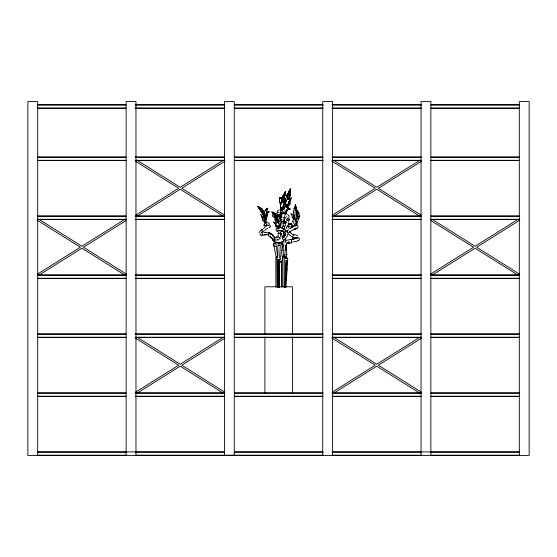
<?xml version="1.0" encoding="UTF-8"?>
<svg xmlns="http://www.w3.org/2000/svg" width="557" height="557" viewBox="0 0 557 557"><rect width="100%" height="100%" fill="white"/><g stroke="black" fill="none" stroke-linecap="round" stroke-linejoin="round"><path stroke-width="0.84" d="M279.398 286.925L279.398 259.764M279.496 287.001L279.468 259.764L278.061 259.632L278.075 287.544M283.485 257L283.485 256.631M279.468 260.23L279.468 259.764L279.496 260.182M284.697 257.23L284.697 256.763L283.29 256.763M276.968 225.62L277.219 227.068L278.423 227.813M278.145 260.23L278.145 259.764L278.145 287.544M283.367 257.23L283.374 256.763M289.09 217.272L288.999 215.893L287.607 214.431M264.93 219.298C266.455 220.147 266.483 216.492 266.455 215.274M284.961 195.57L285.316 191.601L281.612 201.738L281.738 198.571L283.938 194.115M278.458 227.604L278.465 226.734M297.334 213.596L296.192 207.643L296.944 216.304L295.461 204.656L297.194 214.758C296.575 203.152 297.779 217.007 296.345 219.625M278.437 226.734L278.472 225.884M278.075 236.53L278.117 233.223L278.695 232.972M282.295 238.64C285.671 240.506 282.218 243.827 277.95 242.789L280.519 242.657L278.075 242.887M283.088 242.692L283.262 257.125M283.332 231.051L283.36 237.08M281.933 201.606L282.079 202.671M278.444 225.891L278.486 225.084M279.774 202.094L279.412 199.315M287.245 243.2L289.111 242.977L286.792 243.033L291.847 242.943L291.234 239.468L286.771 240.185L285.351 241.682M284.94 213.853L284.968 212.725M294.799 218.776L295.461 204.656L294.103 208.659M280.456 236.655L280.568 233.272L279.879 232.993M279.336 245.428L280.317 245.741L279.586 258.218M284.968 212.753L285.052 210.184M290.294 195.444L290.301 194.477M281.591 200.346L282.288 197.282L281.939 198.034M287.057 231.413L287.586 230.034L288.888 229.978M262.431 219.688C263.301 218.539 260.544 216.381 262.598 217.843M280.568 233.272L278.117 233.223M296.087 221.978L296.164 221.275M296.164 221.637L296.122 220.899M281.16 221.985L281.194 221.268M266.984 209.919L266.873 210.943M279.489 198.264L279.517 197.909M284.711 195.263L284.738 194.699M277.49 218.943L278.027 216.485M276.634 257.682L276.996 256.714L277.156 257.543M285.811 214.278C284.147 212.767 285.107 219.743 283.966 220.426M262.465 219.347L262.765 220.857L265.912 223.058M277.4 221.965L277.372 222.459L278.04 220.593M295.468 225.87L295.495 225.432M285.428 246.124L284.815 255.217M287.189 258.594L287.454 258.072M293.323 212.321L294.103 208.61M285.838 257.452L285.88 256.721M285.275 275.13L286.02 260.398M285.212 279.482L286.416 260.418M286.653 256.666L286.639 257.522M286.604 256.206L286.702 254.646M285.093 284.697L286.632 260.439M285.128 287.328L287.015 260.502M285.497 287.523L285.602 285.79M286.047 278.855L286.152 277.121M286.59 270.194L286.702 268.46M285.595 287.419L285.706 285.692M286.033 280.512L286.256 277.059M286.583 271.872L286.799 268.418M287.127 263.238L287.168 260.53M285.964 287.057L287.767 258.587L286.242 258.288M285.365 238.716L285.066 242.748M278.604 228.085L276.181 226.595M276.801 257.557L276.871 256.714L276.676 257.919M284.641 196.315L284.843 198.745L286.326 201.488M279.503 198.257L279.398 199.315M279.844 245.748L280.032 243.242M284.731 195.256L284.627 196.322M274.991 217.105L275.158 219.569M278.507 223.726L278.632 222.814M289.682 204.816L290.434 200.29L289.445 200.729M265.32 217.55L265.278 218.581M282.281 228.259L284 222.243L283.429 221.087A1.079 0.863 -19.9 0 0 282.545 221.094L281.814 221.693A1.622 1.302 -19.9 0 0 281.626 222.556M288.623 222.313L289.25 218.95L288.651 218.086A1.079 0.863 -19.9 0 0 287.774 218.093L287.043 218.692A1.622 1.302 -19.9 0 0 286.855 219.555L287.092 220.05M279.419 227.806L279.51 224.548L277.894 221.401L275.527 224.137L278.702 228.189M264.29 224.736L264.102 225.836L264.366 223.03M288.568 202.734L288.324 203.771M297.194 214.765L296.519 208.993M266.434 216.227L265.884 214.02M276.3 215.371L275.945 216.311M266.88 216.401L267.513 212.816M285.01 198.946L285.08 198.403M290.308 195.403L289.201 199.148M280.241 260.112L282.336 246.375A1.358 0.627 15.3 0 1 283.235 246.333M281.292 219.806L281.919 219.66M283.422 206.703L284.328 203.082M284.286 203.493L283.993 201.509L284.202 202.094L282.225 201.801L281.445 203.006M289.515 200.492L289.215 198.508L289.431 199.093L287.739 198.682L286.04 201.007M266.699 217.676L266.803 217.007M279.92 216.555L280.129 215.524M285.087 233.877L284.836 235.952L285.358 233.223L283.624 237.533L285.128 234.95L283.645 237.4M275.833 225.606L275.861 224.471L274.963 223.078M282.037 246.626L282.016 246.8A1.574 0.731 15.3 0 0 282.086 246.988M288.282 203.242L288.449 202.33M295.029 221.373C296.046 218.525 303.008 211.277 298.232 219.625M258.998 232.561L260.474 230.612L262.103 229.47L262.667 229.825M266.726 217.669L265.759 220.809L266.197 222.501M285.783 212.301L286.382 210.804M286.514 243.827L286.173 250.239L286.173 246.507L286.904 254.619M266.712 211.862L266.169 214.821M279.948 217.112L279.05 219.159M283.764 202.045L285.212 192.276L283.597 201.954M288.839 198.856L290.524 188.649L287.14 197.902L289.153 191.169L286.855 196.28L287.516 194.282L286.966 195.57L286.855 196.28L289.167 191.121M288.992 199.051L290.545 188.6L289.153 191.162M260.21 233.585C259.527 235.082 261.762 236.314 262.215 234.497A1.894 1.657 -72.6 0 0 262.284 233.376L261.358 232.165A0.961 0.439 49.3 0 1 261.24 231.99M267.346 213.992L267.019 215.817M279.336 228.293L279.412 227.806M284.885 206.654L285.205 203.291L283.903 203.904M290.176 203.228L290.009 204.057M265.807 221.616L262.312 211.973L257.933 206.529L258.747 206.821L264.088 215.343L264.15 213.31L265.32 210.052M293.56 235.423L293.567 234.629L292.564 237.964L297.375 237.964L292.613 239.343L297.09 237.846L294.966 238.612L296.498 237.943M266.775 217.014L266.9 216.401M270.605 234.267L270.605 233.78L270.068 234.894M283.61 201.857L285.316 191.601M287.036 207.51L287.614 205.303M288.825 198.953L290.448 189.234L290.294 194.518M287.697 233.87L286.98 236.655L283.422 240.833M281.884 210.093L282.1 208.993M285.024 198.905L283.631 202.901M281.167 221.971L280.888 223.106M286.625 244.579L286.235 245.352A1.205 0.87 52.1 0 1 285.407 245.352L284.822 244.906M267.402 213.282L267.882 212.189L269.108 211.618L266.935 213.08L266.775 213.735M275.061 219.911L275.061 220.718M275.861 225.599L275.875 226.344M281.912 201.606C282.97 199.552 280.143 197.06 279.496 197.7M266.782 211.409L266.894 210.943M266.427 215.28L266.545 214.807M266.692 211.869L266.803 211.402M293.588 216.812L293.455 218.247M265.209 222.403L264.812 221.526L265.243 220.189M287.405 205.449L287.579 204.6L287.503 204.969M281.884 207.232L282.009 209.279L282.357 207.601M282.274 207.97L282.371 207.503M287.154 204.913L287.238 206.278L287.419 205.408M296.749 225.146L296.951 224.213M275.081 219.918L275.137 219.555M268.286 211.785L267.054 212.663L266.525 214.807M296.937 224.241L297.605 221.31M281.396 216.262L281.612 215.399M280.805 203.994L280.282 206.313M283.346 254.674L281.55 262.716M283.416 206.696L283.186 207.705M283.36 218.274L283.583 217.202M265.299 217.557L265.473 216.924M289.508 200.485L288.115 205.707M293.435 217.508L293.595 216.067M296.046 223.649L296.303 222.57M281.626 199.281L281.939 198.055M281.424 216.262L280.359 219.806M284.899 206.647L284.641 207.441M274.643 215.865C274.364 218.274 271.482 216.555 272.645 214.821M288.853 202.205L291.91 197.679L290.12 198.417L289.96 199.914M281.097 224.52L280.255 227.465M286.319 221.519L284.209 228.523M283.235 206.41L283.332 205.456M283.179 207.698L282.197 210.337M266.26 217.954L266.455 217.265M281.758 207.093L282.197 206.842M281.584 215.406L281.772 214.835M265.835 220.44L265.961 220.001M281.605 200.304L282.733 196.405L283.297 195.333L281.605 200.304L284.62 192.875M287.057 196.524L287.962 193.404M287.113 232.353L286.841 231.092A1.205 0.829 -38 0 0 285.978 231.12L285.121 231.796A1.803 1.239 -38 0 0 284.731 232.749L285.518 233.606M282.893 206.884L281.828 210.177L281.584 208.109M279.377 226.685L279.879 225.181M287.057 207.183L286.827 205.101L287.057 207.183L288.108 203.89M287.899 204.628L288.122 203.89M265.069 210.804L265.501 209.571M283.924 194.17L281.633 201.669L285.295 191.65M266.622 218.066L266.302 219.012M286.57 216.659L286.883 216.931M282.107 209.014L282.385 208.304M280.589 219.173L280.798 218.511M265.452 216.931L265.94 215.538M280.387 219.799L280.018 220.732M287.363 206.292L287.642 205.436M263.774 214.034L263.489 215.844L264.255 218.727M287.127 197.874L290.524 188.649M287.37 207.455L287.948 206.09M287.308 199.671L287.064 196.579L288.526 192.332M282.253 210.156L282.719 209.091M297.591 221.331L298.246 219.604M284 222.243L283.729 222.8M289.222 219.242L288.728 220.029M266.19 214.814L265.668 216.248M280.101 215.524L280.303 215.037M294.521 218.699L294.994 217.39M277.769 217.195L279.656 214.654M285.755 212.294L285.156 213.268M283.785 220.906L283.973 220.398M288.108 205.7L287.579 207.009M277.066 241.842C274.907 246.062 273.633 237.658 276.906 240.234M281.842 217.411L281.382 215.169M287.12 196.537L289.153 191.169M286.952 195.611L287.154 195.075M278.604 222.821L280.046 220.725M281.64 199.225L282.733 196.405M284.634 203.862L284.912 201.418L286.681 200.68M289.932 199.914L289.863 200.861L288.617 201.843L289.097 201.516M281.738 198.571L281.933 198.076M268.718 233.202C269.915 231.148 273.306 236.252 273.981 237.045L271.983 234.567L274.107 237.143M280.798 231.879L281.369 230.459M286.026 228.885L287.503 225.258M296.08 221.971L296.046 223.594M285.999 245.665L286.075 245.477A1.142 0.961 13 0 0 285.999 244.857M269.588 226.936L269.282 227.312M280.275 215.037L281.208 213.206L283.179 212.809M266.949 209.293L267.047 208.478L267.82 208.248L266.921 209.321L267.353 208.367L267.82 208.248L266.963 209.919M268.216 225.439L269.017 224.736L270.236 225.662A1.81 1.532 52.1 0 1 270.382 226.706L269.4 227.562M280.463 206.905L280.54 204.461M282.19 208.75L282.392 208.332M283.875 219.918L285.783 217.362M280.895 223.092L280.122 224.673M283.172 211.388L281.988 212.231M279.537 218.448L279.858 217.766M287.419 207.336L287.266 207.664L287.572 207.002M281.745 214.842L283.645 212.851L283.151 212.816M265.216 220.196L265.598 219.444M273.96 239.496L274.754 237.846L276.738 237.15L274.984 237.658L273.96 239.496L274.984 237.658L276.516 237.136L274.754 237.846L273.87 239.879L274.754 237.846L276.516 237.136M284.724 194.915L286.632 195.507L287.064 196.579M289.71 201.056L289.891 200.687M279.865 225.195L280.136 224.659M284.46 207.81L284.655 207.441M298.301 240.332L297.668 240.847M263.008 234.755L262.089 235.242M286.068 212.308L288.053 209.432M289.974 198.71L290.308 198.236M292.836 237.672L292.634 237.971L295.502 238.187M296.721 238.271L297.863 237.4L299.269 238.542A2.186 2.144 43.8 0 1 299.269 239.83L297.877 240.903M286.033 201L285.595 203.66M281.125 203.528L281.438 202.999M296.143 225.863L296.032 223.587M37.563 219.709L37.904 219.173M135.657 161.05L136.193 160.193M135.657 337.974L136.089 337.291M286.959 210.957L287.259 210.49M332.25 161.05L332.78 160.193M332.25 337.974L332.675 337.291M430.853 219.521L431.076 219.173M288.032 209.425L288.972 208.172L290.315 209.119L287.405 209.335L286.361 210.79M280.812 204.001L281.118 203.521M297.452 218.804L297.751 218.358M286.402 211.911L286.639 211.556M277.156 237.4C280.352 234.225 279.572 242.956 277.031 239.057M298.058 217.891C299.429 216.45 299.798 209.669 296.498 211.556M287.029 209.94L287.433 209.348M265.48 209.578L267.353 208.367M278.02 220.593L278.549 219.876M278.528 219.883L279.078 219.159M281.661 223.065L282.852 223.148M261.964 229.519L261.929 230.8L262.8 232.151A1.037 0.501 65.2 0 0 263.266 232.13L263.364 231.413A1.782 0.863 65.2 0 0 263.189 230.737M291.847 242.943L291.722 241.898M278.744 233.035L278.549 233.279A1.706 1.156 -7.1 0 0 278.437 233.536M264.317 213.101L264.826 212.551M284.474 207.81L282.97 208.889M289.696 204.809L288.199 205.888M284.878 213.561L286.096 212.321M284.906 213.568L285.699 212.739M284.892 201.418L285.268 201.091M262.18 232.561L261.783 232.554M278.02 216.506L279.969 214.466L280.47 216.812M284.662 203.862L283.868 204.516M263.447 228.621L267.151 225.313M286.521 200.826L283.207 205.519M264.547 230.466L267.924 228.14M268.425 234.253A1.859 0.355 -76.4 0 0 268.356 234.615L268.363 235.583L269.066 232.624M294.347 225.543L292.467 227.096L294.848 225.369L290.496 228.398M285.525 213.018L285.859 212.83A1.643 0.494 -79.9 0 1 286.166 213.415L286.256 213.992M266.956 213.059L268.759 211.723M282.037 221.554L281.083 221.971M266.984 213.039L269.087 211.625L268.265 211.792M37.702 273.967L80.34 247.245L37.235 220.231M124.239 219.73L81.914 246.257L39.582 219.73M38.586 275.381L81.914 248.227L124.9 275.165M125.854 220.69L83.48 247.245L126.509 274.204M135.609 215.232L178.637 188.266L135.532 161.251M223.266 160.298L180.203 187.284L137.147 160.298M137.217 216.186L180.203 189.248L222.8 215.942M224.882 161.251L181.777 188.266L224.415 214.988M332.195 215.232L375.223 188.266L332.118 161.251M419.853 160.298L376.797 187.284L333.734 160.298M333.81 216.186L376.797 189.248L419.386 215.942M421.468 161.251L378.363 188.266L421.001 214.988M135.609 392.163L178.637 365.197L135.532 338.183M223.266 337.229L180.203 364.215L137.878 337.688M137.948 392.657L180.203 366.179L222.8 392.873M224.882 338.183L181.777 365.197L224.415 391.919M430.491 274.204L473.52 247.245L431.146 220.69M517.418 219.73L475.086 246.257L432.761 219.73M432.1 275.165L475.086 248.227L518.414 275.381M519.765 220.231L476.66 247.245L519.298 273.967M332.195 392.163L375.223 365.197L332.118 338.183M419.122 337.688L376.797 364.215L333.734 337.229M334.534 392.657L376.797 366.179L419.386 392.873M421.468 338.183L378.363 365.197L421.001 391.919M280.512 234.504L281.222 233.313L280.352 232.596M279.746 215.301L279.969 214.466M277.365 231.413L278.068 230.32A2.131 1.629 82.7 0 0 277.985 229.059C277.776 227.576 275.854 227.917 276.007 229.352C275.771 233.042 279.496 230.208 281.41 230.577L279.76 230.424L283.137 231.204L281.557 230.528L284.947 232.276M280.004 262.055L280.115 261.985A0.808 0.376 15.3 0 1 280.651 261.964L281.396 262.284M275.764 213.623L277.755 212.523M275.903 255.774L273.403 243.451L275.806 242.824L277.435 255.378M289.341 231.872L295.516 228.662L293.574 229.387C296.213 229.916 300.258 226.539 296.63 224.965M287.767 258.587L287.147 258.643M280.631 212.83L280.129 212.502M276.55 216.395L277.734 219.047L277.88 220.224L276.947 220.593L277.261 221.839M285.56 230.494L285.365 230.048M274.504 216.938L274.002 216.993M276.432 215.385L278.597 214.57M295.412 238.18L292.641 239.176M275.701 246.312L274.329 246.667L273.933 244.697M277.713 257.633L277.017 257.835M262.946 235.256L266.128 234.601L268.585 234.803M289.744 224.262C294.256 222.863 290.552 231.322 288.63 227.465A2.207 1.901 -84.7 0 1 288.554 226.588M280.986 213.519L283.645 212.851M274.267 243.256L273.403 243.451M290.232 224.123L291.193 224.213L290.566 223.789L288.86 223.97L291.158 223.921L292.014 225.975L291.408 224.116L291.889 225.132L291.158 223.921L289.285 223.823M279.203 209.878L277.407 210.887L277.692 212.851M275.346 242.915L275.792 242.817M276.425 257.982L276.161 256.714M264.102 225.836L266.531 225.307M288.087 208.757L288.491 208.673M293.379 241.675L296.888 241.299M276.982 257.592L276.996 256.714L277.121 257.689M285.219 194.727L284.495 194.866L286.59 195.5L285.205 194.734M296.63 210.964L297.8 211.187M278.723 245.421L277.866 245.693L277.95 255.614M283.805 223.092L285.463 222.995M283.826 223.113L285.574 223.232L283.534 223.072M286.152 258.323L285.49 258.357L286.033 258.483M37.5 104.758L125.847 104.758M135.4 104.758L224.617 104.758M234.56 104.758L322.914 104.758M331.993 104.758L421.203 104.758M431.153 104.758L519.5 104.758M37.312 104.995L126.035 104.995M135.212 104.995L224.805 104.995M234.379 104.995L323.102 104.995M332.668 104.995L421.398 104.995M430.965 104.995L519.688 104.995M37.312 108.058L126.035 108.058M135.212 108.058L224.805 108.058M234.379 108.058L323.102 108.058M332.668 108.058L421.398 108.058M430.965 108.058L519.688 108.058M37.5 108.295L125.847 108.295M135.4 108.295L224.617 108.295M234.56 108.295L322.914 108.295M331.993 108.295L421.203 108.295M431.153 108.295L519.5 108.295M37.5 157.011L125.847 157.011M135.4 157.011L224.617 157.011M234.56 157.011L322.914 157.011M331.993 157.011L421.203 157.011M431.153 157.011L519.5 157.011M37.312 157.248L126.035 157.248M135.212 157.248L224.805 157.248M234.379 157.248L323.102 157.248M332.668 157.248L421.398 157.248M430.965 157.248L519.688 157.248M37.312 160.305L126.035 160.305M135.212 160.305L224.805 160.305M234.379 160.305L323.102 160.305M332.668 160.305L421.398 160.305M430.965 160.305L519.688 160.305M37.5 160.548L125.847 160.548M135.4 160.548L224.617 160.548M234.56 160.548L322.914 160.548M331.993 160.548L421.203 160.548M431.153 160.548L519.5 160.548M37.5 215.984L125.847 215.984M135.4 215.984L224.617 215.984M331.993 215.984L421.203 215.984M431.153 215.984L519.5 215.984M37.312 216.227L126.035 216.227M135.212 216.227L224.805 216.227M332.668 216.227L421.398 216.227M430.965 216.227L519.688 216.227M37.312 219.284L126.035 219.284M135.212 219.284L224.805 219.284M332.668 219.284L421.398 219.284M430.965 219.284L519.688 219.284M37.5 219.521L125.847 219.521M135.4 219.521L224.617 219.521M331.993 219.521L421.203 219.521M431.153 219.521L519.5 219.521M277.873 256.714L275.847 256.714L275.882 287.001M279.635 261.881L281.884 261.881L281.884 286.98M37.5 274.963L125.847 274.963M135.4 274.963L224.617 274.963M331.993 274.963L421.203 274.963M431.153 274.963L519.5 274.963M37.312 275.2L126.035 275.2M135.212 275.2L224.805 275.2M332.668 275.2L421.398 275.2M430.965 275.2L519.688 275.2M37.312 278.263L126.035 278.263M135.212 278.263L224.805 278.263M332.668 278.263L421.398 278.263M430.965 278.263L519.688 278.263M37.5 278.5L125.847 278.5M135.4 278.5L224.617 278.5M331.993 278.5L421.203 278.5M431.153 278.5L519.5 278.5M37.5 333.935L125.847 333.935M135.4 333.935L224.617 333.935M234.518 333.935L322.949 333.935M331.993 333.935L421.203 333.935M431.153 333.935L519.5 333.935M37.312 334.179L126.035 334.179M135.212 334.179L224.805 334.179M234.379 334.179L323.102 334.179M332.668 334.179L421.398 334.179M430.965 334.179L519.688 334.179M37.312 337.236L126.035 337.236M135.212 337.236L224.805 337.236M234.379 337.236L323.102 337.236M332.668 337.236L421.398 337.236M430.965 337.236L519.688 337.236M37.5 337.479L125.847 337.479M135.4 337.479L224.617 337.479M234.56 337.479L322.914 337.479M331.993 337.479L421.203 337.479M431.153 337.479L519.5 337.479M37.5 392.915L125.847 392.915M135.4 392.915L224.617 392.915M234.56 392.915L322.914 392.915M331.993 392.915L421.203 392.915M431.153 392.915L519.5 392.915M37.312 393.151L126.035 393.151M135.212 393.151L224.805 393.151M234.379 393.151L323.102 393.151M332.668 393.151L421.398 393.151M430.965 393.151L519.688 393.151M37.312 396.215L126.035 396.215M135.212 396.215L224.805 396.215M234.379 396.215L323.102 396.215M332.668 396.215L421.398 396.215M430.965 396.215L519.688 396.215M37.5 396.452L125.847 396.452M135.4 396.452L224.617 396.452M234.56 396.452L322.914 396.452M331.993 396.452L421.203 396.452M431.153 396.452L519.5 396.452M37.5 451.894L125.847 451.894M126.147 451.894L224.617 451.894M234.56 451.894L322.914 451.894M331.993 451.894L430.853 451.894M431.153 451.894L519.5 451.894M37.312 452.131L126.035 452.131M135.212 452.131L224.805 452.131M234.379 452.131L323.102 452.131M332.668 452.131L421.398 452.131M430.965 452.131L519.688 452.131M37.312 455.187L126.035 455.187M135.212 455.187L234.267 455.187M234.379 455.187L323.102 455.187M332.668 455.187L421.398 455.187M430.965 455.187L519.688 455.187M286.34 258.33L285.901 258.448M297.104 228.286L296.442 228.154M293.567 234.629L295.781 234.769L297.891 235.987M282.998 226.093L284.933 226.393M267.541 225.334L266.309 225.188L267.952 225.446M266.552 232.513L264.464 232.262L269.163 232.979M276.627 242.567L278.333 242.796L276.209 242.427M286.758 258.364L287.328 258.413M292.293 217L290.998 213.804M277.748 212.649L279.015 212.865M286.911 209.167L287.809 209.112L288.401 208.388A1.762 1.608 12.4 0 0 288.366 207.385L287.426 206.55M279.266 197.867L281.403 198.508L279.336 197.749M279.141 227.221L281.626 227.688L286.402 231.12M267.374 225.3L266.211 225L267.764 225.411M288.707 198.752L289.445 199.107M283.478 201.752L284.223 202.107M279.28 197.86L281.362 198.501M289.362 208.784L290.315 209.119M283.304 250.19L282.893 250.072A0.808 0.376 15.3 0 0 282.51 250.058M284.564 194.748L286.563 195.493M278.43 227.799L277.156 226.762M266.337 222.313L268.286 222.87L269.532 223.928M282.107 241.822L281.905 241.432M290.97 213.804L292.481 214.529M295.126 237.881L296.275 238.396M274.886 241.933L274.309 241.272A1.267 1.218 74.1 0 1 274.316 240.52M283.631 241.404L283.221 240.979M266.142 222.995L264.944 221.658M279.886 237.616L280.262 238.222A1.253 0.891 -76.2 0 1 280.241 238.716M278.723 215.831L276.947 214.828L278.681 215.879M265.933 222.953L262.535 218.588L260.871 214.668M278.34 227.959L277.463 227.298M268.363 235.583L272.533 238.681L270.688 236.781L272.352 238.633L273.807 241.696L272.345 238.535L273.752 241.682M269.003 232.645L271.969 234.455M292.021 236.725L288.282 233.968M277.017 214.842L278.695 215.886M266.037 223.12L265.181 222.431M288.192 223.371L288.742 224.464A2.2 1.316 -83.7 0 1 288.651 225.766L287.941 226.859L287.196 226.323M275.847 226.351L276.202 226.588M274.991 223.072L273.195 222.09L273.668 222.299A4.066 1.664 -2 0 1 274.114 222.577L275.402 224.38M291.207 233.306L293.093 234.901M284.467 221.094L285.985 222.417M284.474 221.115L286.006 222.501L284.167 220.683L285.992 222.661L284.335 220.809M292.766 214.744L293.616 216.074M275.861 215.684L277.713 219.012L274.016 213.93L277.713 219.012L275.861 215.684L271.837 211.939L273.48 212.231L274.601 213.108M293.657 219.597L292.265 216.993M295.168 219.061L293.748 217.94L293.664 218.525A5.104 2.611 -47.2 0 1 293.455 219.256C291.415 222.055 294.785 223.622 295.14 225.94M288.08 220.147L287.433 219.799L286.841 220.21A0.947 0.717 23.6 0 0 286.959 220.704L287.078 220.851M262.006 208.68L258.727 206.793L264.415 215.329L259.52 207.1M264.018 218.045L265.828 221.651M275.833 215.65L277.4 217.529M263.517 217.522L264.039 218.059M263.538 217.536L261.574 215.441M260.85 214.661L261.595 215.448M263.336 214.772L257.968 206.57L263.357 214.807L259.639 208.471L262.897 213.547M295.161 219.061L295.607 219.639M276.363 222.494L276.822 223.03M291.283 233.446L290.086 231.928M275.924 221.951L276.383 222.501M275.527 221.442L275.945 221.958M277.177 226.755L275.583 224.777M275.221 221.011L275.548 221.449M276.53 257.954L276.495 257.557M278.02 221.609L277.88 220.224L272.951 212.955M257.968 206.57L264.533 216.053M293.428 218.24L293.755 218.685M262.312 211.973L261.637 210.894L262.514 212.53M259.639 208.471L262.876 213.512L261.087 210.184M285.219 199.49L285.49 199.914M519.096 219.173L519.437 219.709M420.807 160.193L421.343 161.05M420.911 337.291L421.343 337.974M224.22 160.193L224.75 161.05M224.325 337.291L224.75 337.974M125.924 219.173L126.147 219.521M261.978 208.645L262.897 210.254M274.016 213.93L277.846 220.168L271.837 211.939L276.947 220.593L276.683 219.806M260.404 209.355L262.876 213.512M262.876 210.226L263.336 211.026M276.571 216.422L277.546 218.086L277.087 217.035M281.243 242.386L283.033 245.567M285.985 212.865L286.159 213.394M279.76 202.1L281 204.147M262.041 211.472L262.542 212.579M295.593 219.632L296.129 220.899M287.106 208.005L285.595 203.66M291.234 239.468L291.353 239.9M278.702 223.009L278.932 223.461M280.805 208.409L281.563 210.379M281.278 210.915C279.349 208.534 280.686 215.67 281.522 212.37A1.901 0.954 81.3 0 0 281.522 212.001M276.056 213.916C275.395 212.363 274.629 214.431 275.095 215.197M286.493 206.821L286.618 207.065M281.271 209.815L281.459 210.205M281.181 216.241L281.793 217.348L281.146 215.803M263.315 210.992L264.303 214.598M274.455 215.733L274.873 216.757M265.522 219.423L265.216 218.17L266.406 215.726M284.857 198.745L285.003 199.093M277.073 218.602L277.24 219.033M277.052 218.595L277.219 219.019M287.127 231.83L288.442 233.125L289.717 232.123A2.11 1.922 44.4 0 0 289.744 231.301M275.785 217.369L276.049 218.1M263.51 211.43L263.705 211.98M288.665 241.46L289.438 243.012L289.389 242.615M264.645 220.14L264.86 220.913M265.195 220.746L265.821 222.647L264.888 219.869M265.362 220.259L264.652 217.55M281.222 233.313L282.754 238.368M274.984 214.744L275.116 215.127M284.46 208.409L284.258 207.051M283.179 207.879L283.687 209.509L283.276 207.879M282.733 238.312L282.225 236.718L282.705 238.299M265.076 219.542L265.842 223.002M265.104 219.395L265.668 221.756M294.583 218.031L293.323 212.273M274.58 213.073L275.005 214.779M264.429 218.358L264.652 219.061M281.334 242.204L282.295 245.533M283.764 207.357L284.174 208.847M281.181 215.858L281.034 215.051M284.829 254.674L285.741 258.121M264.443 218.358L264.109 215.315M280.282 206.306L280.812 208.415M283.395 207.865L283.792 209.502M277.616 219.98L277.797 221.178M294.799 218.727L294.918 219.298M265.501 221.045L265.675 221.818M283.875 207.281L284.209 208.826M298.921 214.16L298.663 212.906M295.231 224.868L295.468 225.954M280.582 217.376L281.188 221.282M277.149 221.303L277.295 222.306M265.438 220.036L265.55 220.871L265.292 218.574M284.711 202.915L284.759 203.535M286.068 207.462L285.755 204.656M280.839 210.462L280.61 208.478M277.713 219.019L277.859 220.189M281.577 262.514L281.584 286.876M294.911 219.249L294.973 219.792M276.968 257.557L276.892 256.888L277.156 287.37M281.598 208.102L281.828 210.177M285.177 198.341L285.616 202.553M280.06 202.372L280.345 204.99M295.83 206.187L296.944 216.304M285.4 200.353L285.49 201.23M280.617 208.506L280.456 206.884M285.762 204.677L285.623 202.873M279.621 214.111L279.67 214.717M279.37 200.186L279.405 200.638M292.905 221.449L292.919 221.909M275.221 218.184L275.242 218.699M278.201 243.144L278.284 245.665M264.046 213.909L264.06 214.542M277.483 220.669L277.49 222.062M277.47 222.055L277.497 222.452M279.941 216.548L279.92 217.119M284.697 257.125L284.697 256.763L284.724 257.181M283.513 231.517L283.52 233.508M519.319 455.431L519.319 101.569L529.15 101.569L529.15 455.431L27.85 455.431L27.85 101.569L37.681 101.569L37.681 455.431M430.853 455.431L430.853 101.569L421.029 101.569L421.029 455.431M332.564 455.431L332.564 101.569L322.733 101.569L322.733 455.431M292.425 334.353L292.425 286.799L264.902 286.799L264.902 334.353M292.425 336.95L292.425 393.151M284.697 256.631L284.697 287.503M282.977 256.631L282.977 287.05M279.468 259.632L279.398 287.544M264.902 336.95L264.902 393.151M234.267 455.431L234.267 101.569L224.436 101.569L224.436 455.431M135.971 455.431L135.971 101.569L126.147 101.569L126.147 455.431M274.455 238.41L273.856 240.269L274.455 238.41M266.128 234.601L264.728 234.831L266.128 234.657M290.872 223.81L289.069 223.858L291.158 223.921L291.952 226.386L291.757 224.708L290.872 223.81M289.932 226.532L289.348 226.483L289.932 226.532M283.137 231.204L281.501 230.64L283.088 231.259M284.105 229.038L281.577 227.75L284.07 229.066M282.378 245.665L281.306 242.135L282.378 245.665"/></g></svg>
